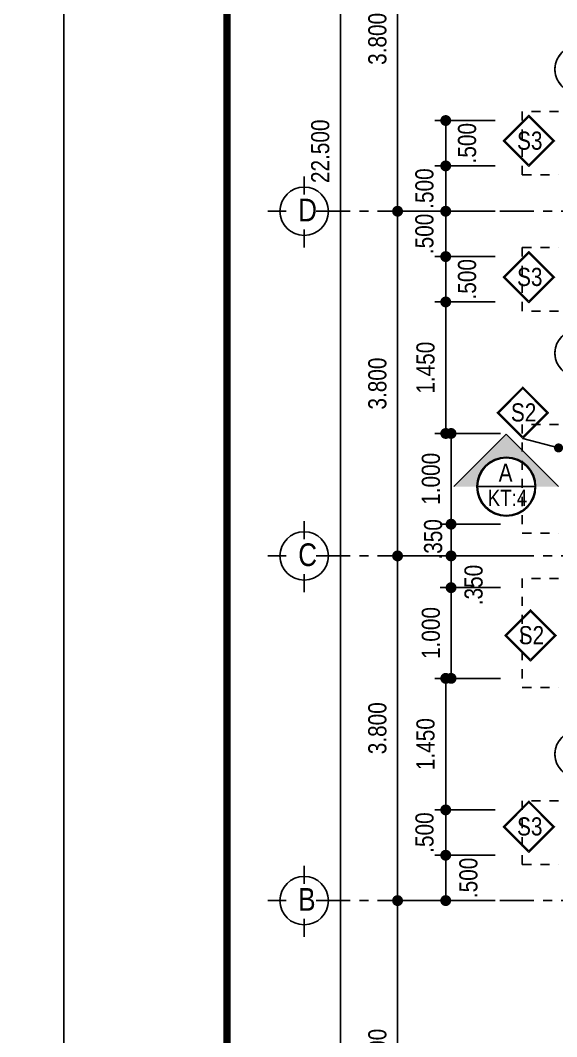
# Model space of a CAD drawing. Header units: millimetres. Extents: x 120 to 288, y 58 to 216.
# Drawn here: x 161.27 to 167.18, y 124.32 to 135.52 of the extents above; entities that cross this region are included whole.
import ezdxf

# ---------------------------------------------------------------- set-up
doc = ezdxf.new("R2010")
doc.units = ezdxf.units.MM
doc.header["$LTSCALE"] = 0.3
doc.header["$MEASUREMENT"] = 0
doc.linetypes.add('ACAD_ISO03W100', pattern=[30, 12, -18])
doc.linetypes.add('CENTER', pattern=[2, 1.25, -0.25, 0.25, -0.25])
doc.layers.get('0').update_dxf_attribs({"linetype": 'CONTINUOUS', "lineweight": 13})
doc.layers.get('DEFPOINTS').update_dxf_attribs({"linetype": 'CONTINUOUS', "lineweight": 13})
for name, color, linetype in [('CHU', 3, 'CONTINUOUS'), ('HACTH', 8, 'CONTINUOUS'), ('HATCH', 8, 'CONTINUOUS'), ('KT', 8, 'CONTINUOUS'), ('LAYER 1', 1, 'CONTINUOUS'), ('LAYER1', 1, 'CONTINUOUS'), ('LAYER7', 7, 'CONTINUOUS'), ('THAY', 4, 'CONTINUOUS'), ('THIETBI', 25, 'CONTINUOUS')]:
    doc.layers.add(name, color=color, linetype=linetype)
doc.styles.add('HELVE-KT', font='vhelvcn.TTF')
doc.dimstyles.new('1-100', dxfattribs={"dimtxt": 0.2, "dimasz": 0.12, "dimexe": 0.12, "dimexo": 0.2, "dimgap": 0.12, "dimtad": 1, "dimdec": 3, "dimzin": 4, "dimdsep": 46, "dimtxsty": 'HELVE-KT', "dimblk1": 'DOT', "dimblk2": 'DOT', "dimsah": 1, "dimcen": -0.18, "dimadec": 3, "dimazin": 0, "dimtfac": 1, "dimtdec": 3, "dimtmove": 2, "dimatfit": 3, "dimldrblk": 'DOT', "dimfxl": 0, "dimtolj": 1, "dimtzin": 4, "dimarcsym": 0})

# ---------------------------------------------------------------- blocks, each defined once
blk = doc.blocks.new('la')
at = {"layer": 'THIETBI', "linetype": 'Continuous'}
for p, q in [((-5933, 607097), (-5955, 607330)), ((-5446, 607330), (-5467, 607097)), ((-5944, 607224), (-5944, 607230)), ((-5759, 607200), (-5715, 607200)), ((-5759, 607183), (-5759, 607200)), ((-5700, 607278), (-5735, 607278)), ((-5710, 607250), (-5715, 607196)), ((-5700, 607309), (-5700, 607252)), ((-5665, 607278), (-5700, 607278)), ((-5685, 607196), (-5690, 607250)), ((-5685, 607200), (-5641, 607200)), ((-5641, 607200), (-5641, 607183)), ((-5456, 607230), (-5456, 607224)), ((-5467, 607097), (-5933, 607097)), ((-5700, 607139), (-5859, 607139)), ((-5859, 607122), (-5541, 607122)), ((-5759, 607167), (-5759, 607183)), ((-5700, 607167), (-5759, 607167)), ((-5720, 607192), (-5728, 607192)), ((-5728, 607175), (-5672, 607175)), ((-5726, 607183), (-5717, 607183)), ((-5641, 607167), (-5700, 607167)), ((-5541, 607139), (-5700, 607139)), ((-5675, 607183), (-5684, 607183)), ((-5672, 607192), (-5680, 607192)), ((-5641, 607183), (-5641, 607167))]:
    blk.add_line(p, q, dxfattribs=at)
for centre, radius in [((-5743, 607183), 17), ((-5700, 607278), 21.2), ((-5700, 607278), 17), ((-5658, 607183), 17)]:
    blk.add_circle(centre, radius, dxfattribs=at)
for centre, radius, start, end in [((-5744, 607315), 152, 126.1394, 150.4377), ((-5717, 607278), 198, 106.8299, 126.1394), ((-5699, 607218), 261, 90, 106.8299), ((-5699, 607218), 261, 73.1701, 90), ((-5681, 607278), 198, 53.8606, 73.1701), ((-5653, 607315), 152, 29.5623, 53.8606), ((-5810, 607330), 145, 180, 190.3889), ((-5787, 607339), 103, 150.4377, 180), ((-5787, 607339), 103, 180, 209.5623), ((-5611, 607339), 103, 0, 29.5623), ((-5611, 607339), 103, 330.4377, 0), ((-5859, 607224), 84.9, 180, 270), ((-5744, 607363), 152, 209.5623, 233.8606), ((-5717, 607401), 198, 233.8606, 253.1701), ((-5699, 607460), 261, 253.1701, 266.4587), ((-5700, 607232), 20, 59.7473, 120.2527), ((-5699, 607460), 261, 273.0264, 286.8299), ((-5681, 607401), 198, 286.8299, 306.1394), ((-5653, 607363), 152, 306.1394, 330.4377), ((-5541, 607224), 84.9, 270, 0), ((-5859, 607224), 102, 218.2453, 270), ((-5720, 607196), 4.24, 270, 354.3929), ((-5680, 607196), 4.24, 185.6071, 270), ((-5541, 607224), 102, 270, 321.7547)]:
    blk.add_arc(centre, radius, start, end, dxfattribs=at)
blk.add_spline([(-5446, 607330), (-5488, 607436), (-5558, 607489), (-5649, 607517), (-5751, 607517), (-5842, 607489), (-5912, 607436), (-5950, 607366), (-5955, 607330)], degree=3, dxfattribs=at)
blk = doc.blocks.new('_DOT')
at = {"color": 0, "linetype": 'ByBlock'}
blk.add_line((-0.5, 0), (-1, 0), dxfattribs=at)
at = {"color": 0, "linetype": 'ByBlock', "const_width": 0.5}
blk.add_lwpolyline([(-0.25, 0, 1), (0.25, 0, 1)], format="xyb", close=True, dxfattribs=at)
blk = doc.blocks.new('*D153')
at = {"layer": 'DEFPOINTS', "color": 0, "lineweight": -2, "ltscale": 5}
for p in [(165.429, 125.818), (166.391, 125.818), (166.391, 122.418)]:
    blk.add_point(p, dxfattribs=at)
at = {"layer": 'LAYER 1', "color": 0, "lineweight": -2, "ltscale": 5}
for p, q in [((166.191, 125.818), (165.309, 125.818)), ((165.429, 122.538), (165.429, 125.698)), ((166.191, 122.418), (165.309, 122.418))]:
    blk.add_line(p, q, dxfattribs=at)
at = {"layer": 'LAYER 1', "color": 0, "lineweight": -2, "ltscale": 5, "xscale": 0.12, "yscale": 0.12, "zscale": 0.12}
for p, rotation in [((165.429, 125.818), 90), ((165.429, 122.418), 270)]:
    blk.add_blockref('_DOT', p, dxfattribs=dict(at, rotation=rotation))
at = {"layer": 'LAYER 1', "color": 0, "ltscale": 5, "insert": (165.207, 124.118), "char_height": 0.2, "attachment_point": 5, "rotation": 90, "style": 'HELVE-KT'}
blk.add_mtext('\\A1;3.400', dxfattribs=at)
blk = doc.blocks.new('*D154')
at = {"layer": 'DEFPOINTS', "color": 0, "lineweight": -2, "ltscale": 5}
for p in [(165.429, 129.618), (166.391, 129.618), (166.391, 125.818)]:
    blk.add_point(p, dxfattribs=at)
at = {"layer": 'LAYER 1', "color": 0, "lineweight": -2, "ltscale": 5}
for p, q in [((166.191, 129.618), (165.309, 129.618)), ((165.429, 125.938), (165.429, 129.498)), ((166.191, 125.818), (165.309, 125.818))]:
    blk.add_line(p, q, dxfattribs=at)
at = {"layer": 'LAYER 1', "color": 0, "lineweight": -2, "ltscale": 5, "xscale": 0.12, "yscale": 0.12, "zscale": 0.12}
for p, rotation in [((165.429, 129.618), 90), ((165.429, 125.818), 270)]:
    blk.add_blockref('_DOT', p, dxfattribs=dict(at, rotation=rotation))
at = {"layer": 'LAYER 1', "color": 0, "ltscale": 5, "insert": (165.207, 127.718), "char_height": 0.2, "attachment_point": 5, "rotation": 90, "style": 'HELVE-KT'}
blk.add_mtext('\\A1;3.800', dxfattribs=at)
blk = doc.blocks.new('*D155')
at = {"layer": 'DEFPOINTS', "color": 0, "lineweight": -2, "ltscale": 5}
for p in [(165.429, 133.418), (166.391, 133.418), (166.391, 129.618)]:
    blk.add_point(p, dxfattribs=at)
at = {"layer": 'LAYER 1', "color": 0, "lineweight": -2, "ltscale": 5}
for p, q in [((166.191, 133.418), (165.309, 133.418)), ((165.429, 129.738), (165.429, 133.298)), ((166.191, 129.618), (165.309, 129.618))]:
    blk.add_line(p, q, dxfattribs=at)
at = {"layer": 'LAYER 1', "color": 0, "lineweight": -2, "ltscale": 5, "xscale": 0.12, "yscale": 0.12, "zscale": 0.12}
for p, rotation in [((165.429, 133.418), 90), ((165.429, 129.618), 270)]:
    blk.add_blockref('_DOT', p, dxfattribs=dict(at, rotation=rotation))
at = {"layer": 'LAYER 1', "color": 0, "ltscale": 5, "insert": (165.207, 131.518), "char_height": 0.2, "attachment_point": 5, "rotation": 90, "style": 'HELVE-KT'}
blk.add_mtext('\\A1;3.800', dxfattribs=at)
blk = doc.blocks.new('*D156')
at = {"layer": 'DEFPOINTS', "color": 0, "lineweight": -2, "ltscale": 5}
for p in [(165.429, 137.218), (166.391, 137.218), (166.391, 133.418)]:
    blk.add_point(p, dxfattribs=at)
at = {"layer": 'LAYER 1', "color": 0, "lineweight": -2, "ltscale": 5}
for p, q in [((166.191, 137.218), (165.309, 137.218)), ((165.429, 133.538), (165.429, 137.098)), ((166.191, 133.418), (165.309, 133.418))]:
    blk.add_line(p, q, dxfattribs=at)
at = {"layer": 'LAYER 1', "color": 0, "lineweight": -2, "ltscale": 5, "xscale": 0.12, "yscale": 0.12, "zscale": 0.12}
for p, rotation in [((165.429, 137.218), 90), ((165.429, 133.418), 270)]:
    blk.add_blockref('_DOT', p, dxfattribs=dict(at, rotation=rotation))
at = {"layer": 'LAYER 1', "color": 0, "ltscale": 5, "insert": (165.207, 135.318), "char_height": 0.2, "attachment_point": 5, "rotation": 90, "style": 'HELVE-KT'}
blk.add_mtext('\\A1;3.800', dxfattribs=at)
blk = doc.blocks.new('*D159')
at = {"layer": 'DEFPOINTS', "color": 0, "lineweight": -2, "ltscale": 5}
for p in [(164.799, 144.918), (165.769, 144.918), (165.769, 122.418)]:
    blk.add_point(p, dxfattribs=at)
at = {"layer": 'LAYER 1', "color": 0, "lineweight": -2, "ltscale": 5}
for p, q in [((165.569, 144.918), (164.679, 144.918)), ((164.799, 122.538), (164.799, 144.798)), ((165.569, 122.418), (164.679, 122.418))]:
    blk.add_line(p, q, dxfattribs=at)
at = {"layer": 'LAYER 1', "color": 0, "lineweight": -2, "ltscale": 5, "xscale": 0.12, "yscale": 0.12, "zscale": 0.12}
for p, rotation in [((164.799, 144.918), 90), ((164.799, 122.418), 270)]:
    blk.add_blockref('_DOT', p, dxfattribs=dict(at, rotation=rotation))
at = {"layer": 'LAYER 1', "color": 0, "ltscale": 5, "insert": (164.577, 134.079), "char_height": 0.2, "attachment_point": 5, "rotation": 90, "style": 'HELVE-KT'}
blk.add_mtext('\\A1;22.500', dxfattribs=at)
blk = doc.blocks.new('*D297')
at = {"layer": 'DEFPOINTS', "color": 0, "lineweight": -2, "ltscale": 5}
for p in [(166.019, 129.268), (166.765, 129.268), (166.765, 128.268)]:
    blk.add_point(p, dxfattribs=at)
at = {"layer": 'LAYER 1', "color": 0, "lineweight": -2, "ltscale": 5}
for p, q in [((166.565, 129.268), (165.899, 129.268)), ((166.019, 128.388), (166.019, 129.148)), ((166.565, 128.268), (165.899, 128.268))]:
    blk.add_line(p, q, dxfattribs=at)
at = {"layer": 'LAYER 1', "color": 0, "lineweight": -2, "ltscale": 5, "xscale": 0.12, "yscale": 0.12, "zscale": 0.12}
for p, rotation in [((166.019, 129.268), 90), ((166.019, 128.268), 270)]:
    blk.add_blockref('_DOT', p, dxfattribs=dict(at, rotation=rotation))
at = {"layer": 'LAYER 1', "color": 0, "ltscale": 5, "insert": (165.797, 128.768), "char_height": 0.2, "attachment_point": 5, "rotation": 90, "style": 'HELVE-KT'}
blk.add_mtext('\\A1;1.000', dxfattribs=at)
blk = doc.blocks.new('*D298')
at = {"layer": 'DEFPOINTS', "color": 0, "lineweight": -2, "ltscale": 5}
for p in [(166.019, 129.618), (166.765, 129.618), (166.765, 129.268)]:
    blk.add_point(p, dxfattribs=at)
at = {"layer": 'LAYER 1', "color": 0, "lineweight": -2, "ltscale": 5}
for p, q in [((166.019, 129.738), (166.019, 129.858)), ((166.565, 129.618), (165.899, 129.618)), ((166.019, 129.268), (166.019, 129.618)), ((166.565, 129.268), (165.899, 129.268)), ((166.019, 129.148), (166.019, 129.028))]:
    blk.add_line(p, q, dxfattribs=at)
at = {"layer": 'LAYER 1', "color": 0, "lineweight": -2, "ltscale": 5, "xscale": 0.12, "yscale": 0.12, "zscale": 0.12}
for p, rotation in [((166.019, 129.618), 270), ((166.019, 129.268), 90)]:
    blk.add_blockref('_DOT', p, dxfattribs=dict(at, rotation=rotation))
at = {"layer": 'LAYER 1', "color": 0, "ltscale": 5, "insert": (166.268, 129.297), "char_height": 0.2, "attachment_point": 5, "rotation": 90, "style": 'HELVE-KT'}
blk.add_mtext('\\A1;.350', dxfattribs=at)
blk = doc.blocks.new('*D299')
at = {"layer": 'DEFPOINTS', "color": 0, "lineweight": -2, "ltscale": 5}
for p in [(166.019, 129.968), (166.765, 129.968), (166.765, 129.618)]:
    blk.add_point(p, dxfattribs=at)
at = {"layer": 'LAYER 1', "color": 0, "lineweight": -2, "ltscale": 5}
for p, q in [((166.019, 130.088), (166.019, 130.208)), ((166.565, 129.968), (165.899, 129.968)), ((166.019, 129.618), (166.019, 129.968)), ((166.565, 129.618), (165.899, 129.618)), ((166.019, 129.498), (166.019, 129.378))]:
    blk.add_line(p, q, dxfattribs=at)
at = {"layer": 'LAYER 1', "color": 0, "lineweight": -2, "ltscale": 5, "xscale": 0.12, "yscale": 0.12, "zscale": 0.12}
for p, rotation in [((166.019, 129.968), 270), ((166.019, 129.618), 90)]:
    blk.add_blockref('_DOT', p, dxfattribs=dict(at, rotation=rotation))
at = {"layer": 'LAYER 1', "color": 0, "ltscale": 5, "insert": (165.822, 129.801), "char_height": 0.2, "attachment_point": 5, "rotation": 90, "style": 'HELVE-KT'}
blk.add_mtext('\\A1;.350', dxfattribs=at)
blk = doc.blocks.new('*D300')
at = {"layer": 'DEFPOINTS', "color": 0, "lineweight": -2, "ltscale": 5}
for p in [(166.019, 130.968), (166.765, 130.968), (166.765, 129.968)]:
    blk.add_point(p, dxfattribs=at)
at = {"layer": 'LAYER 1', "color": 0, "lineweight": -2, "ltscale": 5}
for p, q in [((166.565, 130.968), (165.899, 130.968)), ((166.019, 130.088), (166.019, 130.848)), ((166.565, 129.968), (165.899, 129.968))]:
    blk.add_line(p, q, dxfattribs=at)
at = {"layer": 'LAYER 1', "color": 0, "lineweight": -2, "ltscale": 5, "xscale": 0.12, "yscale": 0.12, "zscale": 0.12}
for p, rotation in [((166.019, 130.968), 90), ((166.019, 129.968), 270)]:
    blk.add_blockref('_DOT', p, dxfattribs=dict(at, rotation=rotation))
at = {"layer": 'LAYER 1', "color": 0, "ltscale": 5, "insert": (165.797, 130.468), "char_height": 0.2, "attachment_point": 5, "rotation": 90, "style": 'HELVE-KT'}
blk.add_mtext('\\A1;1.000', dxfattribs=at)
blk = doc.blocks.new('*D949')
at = {"layer": 'DEFPOINTS', "color": 0, "lineweight": -2, "ltscale": 5}
for p in [(165.96, 126.318), (166.705, 126.318), (166.705, 125.818)]:
    blk.add_point(p, dxfattribs=at)
at = {"layer": 'LAYER 1', "color": 0, "lineweight": -2, "ltscale": 5}
for p, q in [((166.505, 126.318), (165.84, 126.318)), ((165.96, 125.938), (165.96, 126.198)), ((166.505, 125.818), (165.84, 125.818))]:
    blk.add_line(p, q, dxfattribs=at)
at = {"layer": 'LAYER 1', "color": 0, "lineweight": -2, "ltscale": 5, "xscale": 0.12, "yscale": 0.12, "zscale": 0.12}
for p, rotation in [((165.96, 126.318), 90), ((165.96, 125.818), 270)]:
    blk.add_blockref('_DOT', p, dxfattribs=dict(at, rotation=rotation))
at = {"layer": 'LAYER 1', "color": 0, "ltscale": 5, "insert": (166.211, 126.068), "char_height": 0.2, "attachment_point": 5, "rotation": 90, "style": 'HELVE-KT'}
blk.add_mtext('\\A1;.500', dxfattribs=at)
blk = doc.blocks.new('*D950')
at = {"layer": 'DEFPOINTS', "color": 0, "lineweight": -2, "ltscale": 5}
for p in [(165.96, 133.418), (166.705, 133.418), (166.705, 132.918)]:
    blk.add_point(p, dxfattribs=at)
at = {"layer": 'LAYER 1', "color": 0, "lineweight": -2, "ltscale": 5}
for p, q in [((166.505, 133.418), (165.84, 133.418)), ((165.96, 133.038), (165.96, 133.298)), ((166.505, 132.918), (165.84, 132.918))]:
    blk.add_line(p, q, dxfattribs=at)
at = {"layer": 'LAYER 1', "color": 0, "lineweight": -2, "ltscale": 5, "xscale": 0.12, "yscale": 0.12, "zscale": 0.12}
for p, rotation in [((165.96, 133.418), 90), ((165.96, 132.918), 270)]:
    blk.add_blockref('_DOT', p, dxfattribs=dict(at, rotation=rotation))
at = {"layer": 'LAYER 1', "color": 0, "ltscale": 5, "insert": (165.726, 133.168), "char_height": 0.2, "attachment_point": 5, "rotation": 90, "style": 'HELVE-KT'}
blk.add_mtext('\\A1;.500', dxfattribs=at)
blk = doc.blocks.new('*D947')
at = {"layer": 'DEFPOINTS', "color": 0, "lineweight": -2, "ltscale": 5}
for p in [(165.96, 126.818), (166.705, 126.818), (166.705, 126.318)]:
    blk.add_point(p, dxfattribs=at)
at = {"layer": 'LAYER 1', "color": 0, "lineweight": -2, "ltscale": 5}
for p, q in [((166.505, 126.818), (165.84, 126.818)), ((165.96, 126.438), (165.96, 126.698)), ((166.505, 126.318), (165.84, 126.318))]:
    blk.add_line(p, q, dxfattribs=at)
at = {"layer": 'LAYER 1', "color": 0, "lineweight": -2, "ltscale": 5, "xscale": 0.12, "yscale": 0.12, "zscale": 0.12}
for p, rotation in [((165.96, 126.818), 90), ((165.96, 126.318), 270)]:
    blk.add_blockref('_DOT', p, dxfattribs=dict(at, rotation=rotation))
at = {"layer": 'LAYER 1', "color": 0, "ltscale": 5, "insert": (165.727, 126.568), "char_height": 0.2, "attachment_point": 5, "rotation": 90, "style": 'HELVE-KT'}
blk.add_mtext('\\A1;.500', dxfattribs=at)
blk = doc.blocks.new('*D948')
at = {"layer": 'DEFPOINTS', "color": 0, "lineweight": -2, "ltscale": 5}
for p in [(165.96, 128.268), (166.705, 128.268), (166.705, 126.818)]:
    blk.add_point(p, dxfattribs=at)
at = {"layer": 'LAYER 1', "color": 0, "lineweight": -2, "ltscale": 5}
for p, q in [((166.505, 128.268), (165.84, 128.268)), ((165.96, 126.938), (165.96, 128.148)), ((166.505, 126.818), (165.84, 126.818))]:
    blk.add_line(p, q, dxfattribs=at)
at = {"layer": 'LAYER 1', "color": 0, "lineweight": -2, "ltscale": 5, "xscale": 0.12, "yscale": 0.12, "zscale": 0.12}
for p, rotation in [((165.96, 128.268), 90), ((165.96, 126.818), 270)]:
    blk.add_blockref('_DOT', p, dxfattribs=dict(at, rotation=rotation))
at = {"layer": 'LAYER 1', "color": 0, "ltscale": 5, "insert": (165.738, 127.543), "char_height": 0.2, "attachment_point": 5, "rotation": 90, "style": 'HELVE-KT'}
blk.add_mtext('\\A1;1.450', dxfattribs=at)
blk = doc.blocks.new('*D939')
at = {"layer": 'DEFPOINTS', "color": 0, "lineweight": -2, "ltscale": 0.08}
for p in [(166.705, 132.918), (165.96, 132.418), (166.705, 132.418)]:
    blk.add_point(p, dxfattribs=at)
at = {"layer": 'LAYER 1', "color": 0, "lineweight": -2, "ltscale": 0.08}
for p, q in [((166.505, 132.918), (165.84, 132.918)), ((165.96, 132.798), (165.96, 132.538)), ((166.505, 132.418), (165.84, 132.418))]:
    blk.add_line(p, q, dxfattribs=at)
at = {"layer": 'LAYER 1', "color": 0, "lineweight": -2, "ltscale": 0.08, "xscale": 0.12, "yscale": 0.12, "zscale": 0.12}
for p, rotation in [((165.96, 132.918), 90), ((165.96, 132.418), 270)]:
    blk.add_blockref('_DOT', p, dxfattribs=dict(at, rotation=rotation))
at = {"layer": 'LAYER 1', "color": 0, "lineweight": -2, "ltscale": 0.08, "insert": (166.196, 132.668), "char_height": 0.2, "attachment_point": 5, "rotation": 90, "style": 'HELVE-KT'}
blk.add_mtext('\\A1;.500', dxfattribs=at)
blk = doc.blocks.new('*D940')
at = {"layer": 'DEFPOINTS', "color": 0, "lineweight": -2, "ltscale": 0.08}
for p in [(166.705, 132.418), (165.96, 130.968), (166.705, 130.968)]:
    blk.add_point(p, dxfattribs=at)
at = {"layer": 'LAYER 1', "color": 0, "lineweight": -2, "ltscale": 0.08}
for p, q in [((166.505, 132.418), (165.84, 132.418)), ((165.96, 132.298), (165.96, 131.088)), ((166.505, 130.968), (165.84, 130.968))]:
    blk.add_line(p, q, dxfattribs=at)
at = {"layer": 'LAYER 1', "color": 0, "lineweight": -2, "ltscale": 0.08, "xscale": 0.12, "yscale": 0.12, "zscale": 0.12}
for p, rotation in [((165.96, 132.418), 90), ((165.96, 130.968), 270)]:
    blk.add_blockref('_DOT', p, dxfattribs=dict(at, rotation=rotation))
at = {"layer": 'LAYER 1', "color": 0, "lineweight": -2, "ltscale": 0.08, "insert": (165.738, 131.693), "char_height": 0.2, "attachment_point": 5, "rotation": 90, "style": 'HELVE-KT'}
blk.add_mtext('\\A1;1.450', dxfattribs=at)
blk = doc.blocks.new('*D941')
at = {"layer": 'DEFPOINTS', "color": 0, "lineweight": -2, "ltscale": 5}
for p in [(166.705, 133.918), (165.96, 133.418), (166.705, 133.418)]:
    blk.add_point(p, dxfattribs=at)
at = {"layer": 'LAYER 1', "color": 0, "lineweight": -2, "ltscale": 5}
for p, q in [((166.505, 133.918), (165.84, 133.918)), ((165.96, 133.798), (165.96, 133.538)), ((166.505, 133.418), (165.84, 133.418))]:
    blk.add_line(p, q, dxfattribs=at)
at = {"layer": 'LAYER 1', "color": 0, "lineweight": -2, "ltscale": 5, "xscale": 0.12, "yscale": 0.12, "zscale": 0.12}
for p, rotation in [((165.96, 133.918), 90), ((165.96, 133.418), 270)]:
    blk.add_blockref('_DOT', p, dxfattribs=dict(at, rotation=rotation))
at = {"layer": 'LAYER 1', "color": 0, "ltscale": 5, "insert": (165.726, 133.668), "char_height": 0.2, "attachment_point": 5, "rotation": 90, "style": 'HELVE-KT'}
blk.add_mtext('\\A1;.500', dxfattribs=at)
blk = doc.blocks.new('*D942')
at = {"layer": 'DEFPOINTS', "color": 0, "lineweight": -2, "ltscale": 0.08}
for p in [(165.96, 134.418), (166.705, 134.418), (166.705, 133.918)]:
    blk.add_point(p, dxfattribs=at)
at = {"layer": 'LAYER 1', "color": 0, "lineweight": -2, "ltscale": 0.08}
for p, q in [((166.505, 134.418), (165.84, 134.418)), ((165.96, 134.038), (165.96, 134.298)), ((166.505, 133.918), (165.84, 133.918))]:
    blk.add_line(p, q, dxfattribs=at)
at = {"layer": 'LAYER 1', "color": 0, "lineweight": -2, "ltscale": 0.08, "xscale": 0.12, "yscale": 0.12, "zscale": 0.12}
for p, rotation in [((165.96, 134.418), 90), ((165.96, 133.918), 270)]:
    blk.add_blockref('_DOT', p, dxfattribs=dict(at, rotation=rotation))
at = {"layer": 'LAYER 1', "color": 0, "lineweight": -2, "ltscale": 0.08, "insert": (166.196, 134.168), "char_height": 0.2, "attachment_point": 5, "rotation": 90, "style": 'HELVE-KT'}
blk.add_mtext('\\A1;.500', dxfattribs=at)

msp = doc.modelspace()

# ---------------------------------------------------------------- hatches: boundary and pattern name
at = {"layer": 'THAY', "linetype": 'Continuous', "ltscale": 1000}
msp.add_hatch(color=256, dxfattribs=at).paths.add_polyline_path([(166.051, 130.38205), (166.30333, 130.38205, -1), (166.95181, 130.38205), (167.20415, 130.38205), (166.62757, 130.95863)])

# ---------------------------------------------------------------- linework, layer by layer
at = {"layer": 'CHU'}
for points in [[(164.39893, 133.8011), (164.39893, 133.6011)], [(164.19893, 133.41777), (163.99893, 133.41777)], [(164.59893, 133.41777), (164.79893, 133.41777)], [(164.39893, 133.21777), (164.39893, 133.01777)], [(164.39893, 130.0011), (164.39893, 129.8011)], [(164.19893, 129.61777), (163.99893, 129.61777)], [(164.59893, 129.61777), (164.79893, 129.61777)], [(164.39893, 129.41777), (164.39893, 129.21777)], [(164.39893, 126.2011), (164.39893, 126.0011)], [(164.19893, 125.81777), (163.99893, 125.81777)], [(164.59893, 125.81777), (164.79893, 125.81777)], [(164.39893, 125.61777), (164.39893, 125.41777)]]:
    msp.add_lwpolyline(points, dxfattribs=at)
for centre in [(164.39893, 133.41777), (164.39893, 129.61777), (164.39893, 125.81777)]:
    msp.add_circle(centre, 0.26667, dxfattribs=at)
at = {"layer": 'DEFPOINTS', "linetype": 'Continuous', "ltscale": 0.08}
for points in [[(119.74885, 117.44536), (161.74885, 117.44536), (161.74885, 147.14536), (119.74885, 147.14536)], [(161.74885, 117.44536), (203.74885, 117.44536), (203.74885, 147.14536), (161.74885, 147.14536)]]:
    msp.add_lwpolyline(points, close=True, dxfattribs=at)
at = {"layer": 'HACTH', "lineweight": -2, "ltscale": 0.08}
for points in [[(166.87681, 133.92795), (167.14197, 134.1931), (166.87681, 134.45826), (166.61166, 134.1931)], [(166.87681, 132.42562), (167.14197, 132.69078), (166.87681, 132.95593), (166.61166, 132.69078)], [(166.80905, 130.93188), (167.07421, 131.19703), (166.80905, 131.46219), (166.5439, 131.19703)], [(166.89507, 128.47583), (167.16022, 128.74099), (166.89507, 129.00614), (166.62991, 128.74099)], [(166.87681, 126.36756), (167.14197, 126.63271), (166.87681, 126.89787), (166.61166, 126.63271)]]:
    msp.add_lwpolyline(points, close=True, dxfattribs=at)
at = {"layer": 'HATCH', "linetype": 'ACAD_ISO03W100', "ltscale": 0.01}
for points in [[(167.20415, 134.51777), (167.20415, 134.51777), (166.80415, 134.51777), (166.80415, 133.81777), (167.20415, 133.81777)], [(167.20415, 132.31777), (167.20415, 132.31777), (166.80415, 132.31777), (166.80415, 133.01777), (167.20415, 133.01777)], [(167.20415, 131.06777), (167.20415, 131.06777), (166.80415, 131.06777), (166.80415, 129.86777), (167.20415, 129.86777)], [(167.20415, 129.36777), (167.20415, 129.36777), (166.80415, 129.36777), (166.80415, 128.16777), (167.20415, 128.16777)], [(167.20415, 126.91777), (167.20415, 126.91777), (166.80415, 126.91777), (166.80415, 126.21777), (167.20415, 126.21777)]]:
    msp.add_lwpolyline(points, dxfattribs=at)
at = {"layer": 'HATCH', "linetype": 'CENTER'}
for points in [[(164.5327, 133.41777), (177.0829, 133.41777)], [(164.5327, 129.61777), (177.0829, 129.61777)], [(164.5327, 125.81777), (177.0829, 125.81777)]]:
    msp.add_lwpolyline(points, dxfattribs=at)
at = {"layer": 'LAYER 1', "lineweight": -2, "ltscale": 0.08}
for points in [[(166.87681, 133.91026), (167.15966, 134.1931), (166.87681, 134.47595), (166.59397, 134.1931)], [(166.87681, 132.40793), (167.15966, 132.69078), (166.87681, 132.97362), (166.59397, 132.69078)], [(166.80905, 130.91419), (167.0919, 131.19703), (166.80905, 131.47988), (166.52621, 131.19703)], [(166.89507, 128.45814), (167.17791, 128.74099), (166.89507, 129.02383), (166.61223, 128.74099)], [(166.87681, 126.34987), (167.15966, 126.63271), (166.87681, 126.91555), (166.59397, 126.63271)]]:
    msp.add_lwpolyline(points, close=True, dxfattribs=at)
msp.add_lwpolyline([(166.80905, 130.91419), (167.20415, 130.8085)], dxfattribs=at)
at = {"layer": 'LAYER 1', "lineweight": -2, "ltscale": 0.08, "const_width": 0.05}
msp.add_lwpolyline([(167.17915, 130.8085, 1), (167.22915, 130.8085, 1)], format="xyb", close=True, dxfattribs=at)
at = {"layer": 'LAYER7', "linetype": 'Continuous', "const_width": 0.08}
msp.add_lwpolyline([(202.74885, 146.18282), (163.54885, 146.18282), (163.54885, 118.40791), (202.74885, 118.40791)], close=True, dxfattribs=at)
at = {"layer": 'THAY', "linetype": 'Continuous', "ltscale": 1000}
for points in [[(166.62757, 130.95863), (166.051, 130.38205)], [(166.62757, 130.95863), (167.20415, 130.38205)], [(166.31005, 130.38205), (166.94509, 130.38205)]]:
    msp.add_lwpolyline(points, dxfattribs=at)
for radius in [0.32424, 0.31752]:
    msp.add_circle((166.62757, 130.38205), radius, dxfattribs=at)

# ---------------------------------------------------------------- block references
at = {"layer": 'KT', "yscale": 0.0009999999310821295, "zscale": 0.001, "rotation": 270}
for p, xscale in [((-439.79277, 129.28354), 0.0009999999892897904), ((-439.79277, 137.55199), -0.0009999999892897904), ((-439.79277, 121.73354), 0.0009999999892897904)]:
    msp.add_blockref('la', p, dxfattribs=dict(at, xscale=xscale))

# ---------------------------------------------------------------- texts
at = {"layer": 'LAYER 1', "ltscale": 1000, "insert": (166.423, 130.34673), "char_height": 0.18, "width": 3.5586, "attachment_point": 1, "style": 'HELVE-KT'}
msp.add_mtext('KT:4', dxfattribs=at)
at = {"layer": 'LAYER1', "linetype": 'Continuous', "ltscale": 0.05, "attachment_point": 1, "style": 'HELVE-KT'}
for s, insert, char_height, width in [('S3', (166.74666, 134.29632), 0.2, 17.4622), ('D', (164.33376, 133.55631), 0.25, 13.0973333), ('S3', (166.74666, 132.79399), 0.2, 17.4622), ('S2', (166.67889, 131.30025), 0.2, 17.4622), ('C', (164.33376, 129.75631), 0.25, 13.0973333), ('S2', (166.76491, 128.8442), 0.2, 17.4622), ('S3', (166.74666, 126.73593), 0.2, 17.4622), ('B', (164.33376, 125.95631), 0.25, 13.0973333)]:
    msp.add_mtext(s, dxfattribs=dict(at, insert=insert, char_height=char_height, width=width))
at = {"layer": 'LAYER1', "ltscale": 1000, "insert": (166.54377, 130.63607), "char_height": 0.2, "width": 3.5586, "attachment_point": 1, "style": 'HELVE-KT'}
msp.add_mtext('A', dxfattribs=at)

# ---------------------------------------------------------------- dimensions: what is measured, and where the dimension line sits
at = {"layer": 'LAYER 1', "ltscale": 5}
for base, p1, p2, angle, picture, middle in [((164.79893, 144.91777), (165.76888, 122.41777), (165.76888, 144.91777), 90, '*D159', (164.5768, 134.07878)), ((165.95967, 133.41777), (166.70511, 133.91777), (166.70511, 133.41777), 270, '*D941', (165.72649, 133.66777)), ((165.95967, 133.41777), (166.70511, 132.91777), (166.70511, 133.41777), 90, '*D950', (165.72649, 133.16777)), ((166.01943, 129.96777), (166.76487, 129.61777), (166.76487, 129.96777), 90, '*D299', (165.82174, 129.80132)), ((166.01943, 129.61777), (166.76487, 129.26777), (166.76487, 129.61777), 90, '*D298', (166.26765, 129.29741)), ((165.95967, 126.81777), (166.70511, 126.31777), (166.70511, 126.81777), 90, '*D947', (165.72738, 126.56777)), ((165.95967, 126.31777), (166.70511, 125.81777), (166.70511, 126.31777), 90, '*D949', (166.21078, 126.06777))]:
    dim = msp.add_linear_dim(base=base, p1=p1, p2=p2, angle=angle, dimstyle='1-100', dxfattribs=at)
    dim.commit()
    dim.dimension.update_dxf_attribs({"geometry": picture, "text_midpoint": middle, "dimtype": 160})
for base, p1, p2, picture, middle in [((165.42911, 137.21777), (166.39093, 133.41777), (166.39093, 137.21777), '*D156', (165.20698, 135.31777)), ((165.42911, 133.41777), (166.39093, 129.61777), (166.39093, 133.41777), '*D155', (165.20698, 131.51777)), ((166.01943, 130.96777), (166.76487, 129.96777), (166.76487, 130.96777), '*D300', (165.79729, 130.46777)), ((165.42911, 129.61777), (166.39093, 125.81777), (166.39093, 129.61777), '*D154', (165.20698, 127.71777)), ((166.01943, 129.26777), (166.76487, 128.26777), (166.76487, 129.26777), '*D297', (165.79729, 128.76777)), ((165.95967, 128.26777), (166.70511, 126.81777), (166.70511, 128.26777), '*D948', (165.73753, 127.54277)), ((165.42911, 125.81777), (166.39093, 122.41777), (166.39093, 125.81777), '*D153', (165.20698, 124.11777))]:
    dim = msp.add_linear_dim(base=base, p1=p1, p2=p2, angle=90, dimstyle='1-100', dxfattribs=at)
    dim.commit()
    dim.dimension.update_dxf_attribs({"geometry": picture, "text_midpoint": middle})
at = {"layer": 'LAYER 1', "lineweight": -2, "ltscale": 0.08}
for base, p1, p2, angle, picture, middle in [((165.95967, 134.41777), (166.70511, 133.91777), (166.70511, 134.41777), 270, '*D942', (166.19618, 134.16777)), ((165.95967, 132.41777), (166.70511, 132.91777), (166.70511, 132.41777), 90, '*D939', (166.19618, 132.66777))]:
    dim = msp.add_linear_dim(base=base, p1=p1, p2=p2, angle=angle, dimstyle='1-100', dxfattribs=at)
    dim.commit()
    dim.dimension.update_dxf_attribs({"geometry": picture, "text_midpoint": middle, "dimtype": 160})
dim = msp.add_linear_dim(base=(165.95967, 130.96777), p1=(166.70511, 132.41777), p2=(166.70511, 130.96777), angle=90, dimstyle='1-100', dxfattribs=at)
dim.commit()
dim.dimension.update_dxf_attribs({"geometry": '*D940', "text_midpoint": (165.73753, 131.69277)})

doc.saveas('drawing.dxf')
